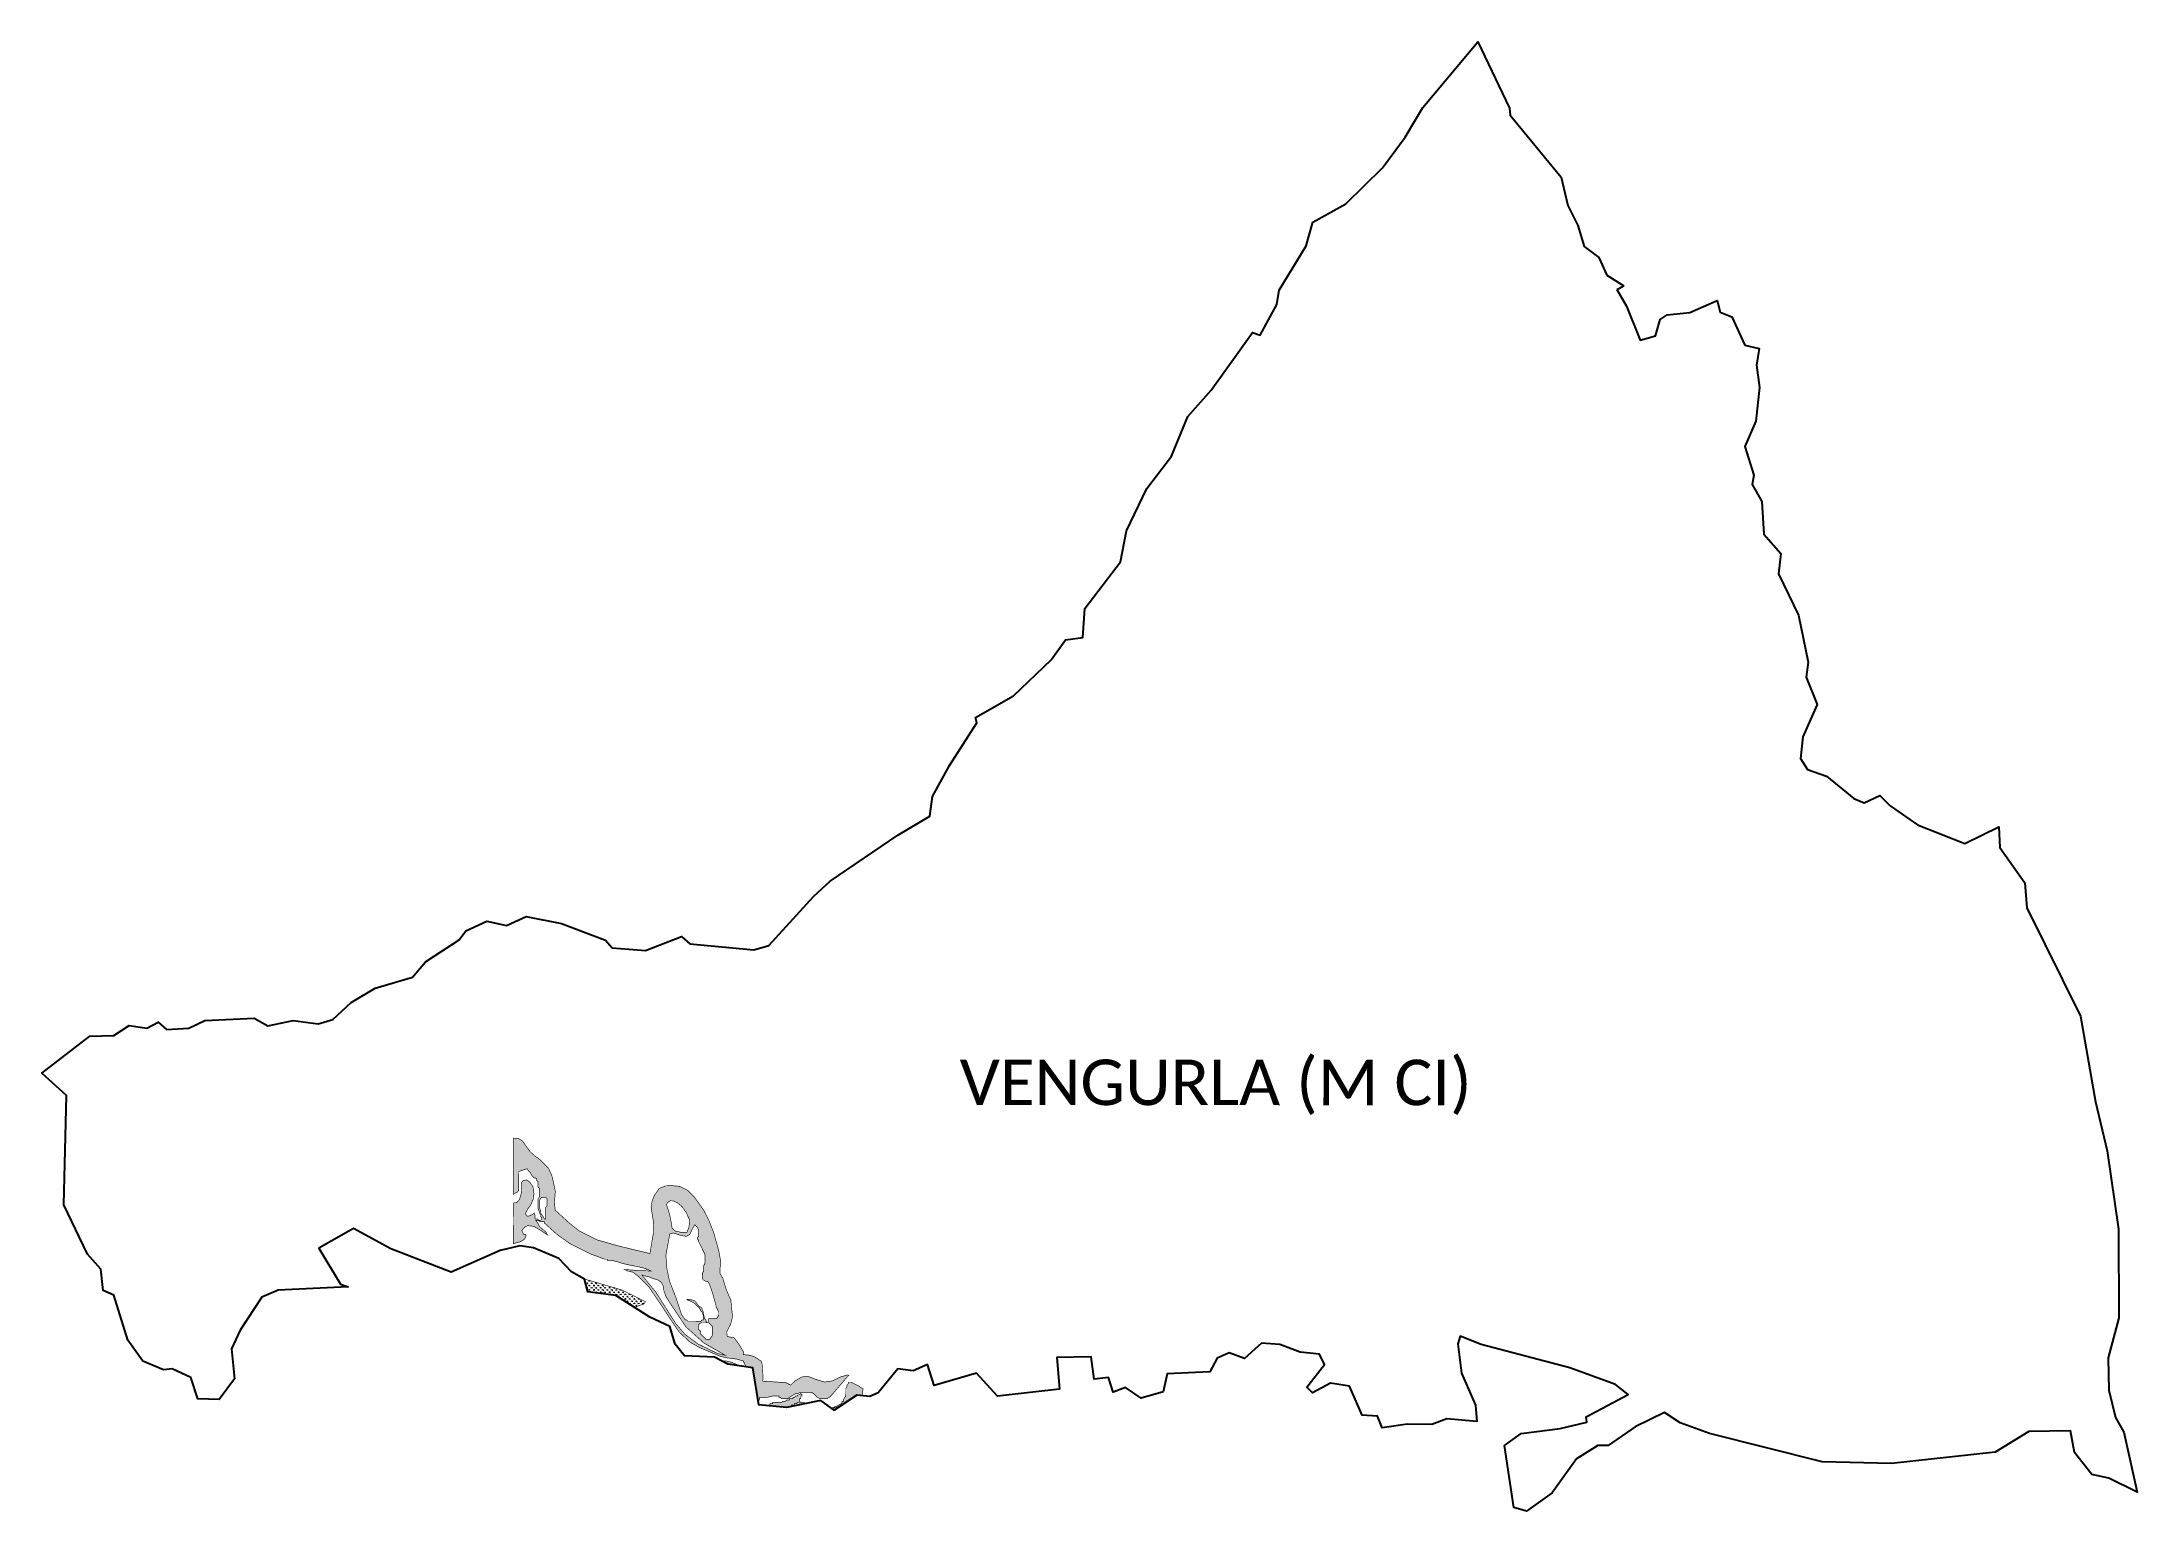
# Model space of a CAD drawing. Header units: metres. Extents: x 351288 to 357899, y 1752801 to 1757437.
import ezdxf

# ---------------------------------------------------------------- set-up
doc = ezdxf.new("R2010")
doc.units = ezdxf.units.M
doc.layers.add('MANGROOVES BUFFER ZONE', color=120, linetype='Continuous')
doc.layers.add('VILLAGE NAME', color=250, linetype='Continuous')
pattern_1 = [(90, (0, 0), (-7.07106781, 7.07106781), [1.875, -12.26713563]), (45, (0, 0), (-7.07106781, 7.07106781), [1.875, -8.125]), (135, (0, 0), (-7.07106781, -7.07106781), [1.875, -8.125])]

msp = doc.modelspace()

# ---------------------------------------------------------------- hatches: boundary and pattern name
at = {"layer": 'MANGROOVES BUFFER ZONE'}
h = msp.add_hatch(dxfattribs=at)
h.set_pattern_fill('GRASS', color=256, scale=10)
h.set_pattern_definition(pattern_1)
h.paths.add_polyline_path([(353181.2, 1753545.4), (353202.7, 1753539.9), (353215.6, 1753534.8), (353232.7, 1753529.7), (353242.6, 1753522.2), (353248.7, 1753510.6), (353250.8, 1753495.3), (353257.6, 1753476.8), (353286.1, 1753432.6), (353320.4, 1753381.8), (353377, 1753330.9), (353424.9, 1753303.5), (353444.3, 1753292.2), (353420.1, 1753298), (353358.3, 1753328), (353317.7, 1753358), (353288, 1753392.6), (353225.2, 1753491.5)], flags=16)
h.paths.add_polyline_path([(353257.2, 1753609.7), (353269.2, 1753675), (353280.1, 1753678.3), (353304.6, 1753670.6), (353321.4, 1753667.4), (353332.9, 1753674.4), (353339.9, 1753690.2), (353347.9, 1753704.2), (353352, 1753700.1), (353356, 1753696.1), (353360.1, 1753687.9), (353360, 1753667.6), (353355.9, 1753663.6), (353355.9, 1753659.5), (353359.9, 1753655.5), (353359.9, 1753651.4), (353364, 1753643.3), (353368, 1753635.2), (353380.1, 1753610.8), (353380, 1753582.4), (353375.9, 1753574.3), (353375.8, 1753558.1), (353371.7, 1753550), (353371.7, 1753533.7), (353375.7, 1753529.7), (353383.8, 1753525.6), (353387.9, 1753525.6), (353391.9, 1753521.5), (353400, 1753501.2), (353404, 1753489), (353412, 1753460.6), (353416, 1753444.3), (353420, 1753436.2), (353424, 1753428.1), (353424, 1753420), (353419.9, 1753411.9), (353415.8, 1753407.8), (353391.5, 1753407.9), (353391.5, 1753395.7), (353395.5, 1753391.7), (353399.5, 1753387.6), (353403.6, 1753383.5), (353403.5, 1753355.1), (353395.3, 1753343), (353383.2, 1753343), (353379.1, 1753347.1), (353367, 1753359.3), (353367, 1753367.4), (353363, 1753371.5), (353358.9, 1753375.6), (353359, 1753387.7), (353363.1, 1753391.8), (353371.2, 1753395.8), (353387.4, 1753395.7), (353383.4, 1753399.8), (353383.4, 1753403.9), (353379.3, 1753407.9), (353375.3, 1753424.2), (353375.4, 1753428.2), (353371.3, 1753436.4), (353371.3, 1753440.4), (353367.3, 1753444.5), (353363.2, 1753444.5), (353351.1, 1753460.8), (353347.1, 1753464.8), (353330.9, 1753469), (353322.8, 1753469), (353326.8, 1753464.9), (353330.9, 1753464.9), (353347.1, 1753456.7), (353351.1, 1753452.7), (353363.2, 1753440.5), (353367.3, 1753432.3), (353371.3, 1753428.3), (353375.3, 1753416.1), (353375.3, 1753403.9), (353371.2, 1753403.9), (353367.1, 1753399.9), (353326.6, 1753400), (353322.5, 1753404.1), (353318.5, 1753404.1), (353306.4, 1753420.4), (353287.1, 1753478.6), (353268.1, 1753526.5), (353258.8, 1753572.7)], flags=16)
h.paths.add_polyline_path([(353276.5, 1753693.4), (353274.4, 1753707.3), (353269, 1753735.8), (353258.5, 1753769.4), (353265.2, 1753776.5), (353270.7, 1753779.9), (353280.2, 1753779.6), (353293.4, 1753773.5), (353307.7, 1753761.6), (353319.9, 1753744.3), (353331.8, 1753719.8), (353329.8, 1753696.1), (353323.3, 1753680.8), (353307.4, 1753679.8), (353287, 1753684.2)], flags=16)
h.paths.add_polyline_path([(352877.5, 1753722.1), (352873.4, 1753722.1), (352869.4, 1753730.2), (352861.3, 1753742.4), (352861.4, 1753750.6), (352857.3, 1753758.7), (352857.4, 1753779), (352861.5, 1753787.1), (352865.6, 1753791.1), (352877.7, 1753791.1), (352881.8, 1753787), (352881.7, 1753762.7), (352877.6, 1753758.6)], flags=16)
h.paths.add_polyline_path([(353800.2, 1753127.3), (353859, 1753166.3), (353874.7, 1753164.6), (353876.4, 1753170.2), (353879.1, 1753186.6), (353877.5, 1753187.1), (353865.3, 1753195.3), (353857.2, 1753199.3), (353841, 1753207.5), (353832.9, 1753207.5), (353832.9, 1753203.5), (353828.8, 1753199.4), (353828.8, 1753195.4), (353824.7, 1753187.3), (353824.6, 1753162.9), (353820.6, 1753158.9), (353816.5, 1753150.8), (353816.5, 1753146.7), (353812.4, 1753146.8), (353812.4, 1753142.7), (353808.3, 1753138.7), (353792.1, 1753130.6), (353779.9, 1753126.6), (353779.9, 1753122.5), (353783.9, 1753122.5), (353788, 1753126.6), (353792.1, 1753126.5), (353800.2, 1753130.6)])
h.paths.add_polyline_path([(353531.5, 1753252.5), (353548, 1753146.9), (353552.8, 1753151.7), (353552.9, 1753159.9), (353577.2, 1753159.8), (353593.4, 1753163.8), (353613.7, 1753163.7), (353613.7, 1753159.6), (353617.8, 1753159.6), (353621.8, 1753155.6), (353642.1, 1753155.5), (353646.2, 1753159.5), (353666.5, 1753171.6), (353674.6, 1753171.6), (353678.7, 1753175.6), (353692, 1753175.6), (353715.2, 1753175.5), (353723.3, 1753171.4), (353727.3, 1753167.3), (353731.3, 1753163.3), (353735.4, 1753159.2), (353743.5, 1753155.1), (353763.8, 1753155), (353771.9, 1753159.1), (353776, 1753163.1), (353784.1, 1753171.2), (353804.5, 1753195.5), (353828.9, 1753223.8), (353834.3, 1753229.1), (353830, 1753230.5), (353807.8, 1753223.9), (353783.2, 1753211.6), (353757.3, 1753207.9), (353731.9, 1753215.6), (353707.8, 1753224.9), (353686.9, 1753224.3), (353664.4, 1753211.5), (353650.7, 1753198.2), (353634.2, 1753206.6), (353607.9, 1753207.7), (353562.6, 1753210.7), (353563.6, 1753224.8), (353560.7, 1753262.6), (353558.1, 1753273.5), (353538.3, 1753286.7), (353523.1, 1753292.3), (353501.1, 1753294.5), (353501.2, 1753304.5), (353486.9, 1753327.7), (353472.5, 1753347.2), (353450.5, 1753351.7), (353449.3, 1753360.1), (353449.1, 1753367.1), (353461.1, 1753390), (353467.2, 1753412.8), (353462, 1753465.8), (353446.7, 1753501.4), (353436.6, 1753534.9), (353428, 1753550.2), (353427.4, 1753559.8), (353429.6, 1753589.5), (353424, 1753621.6), (353407.8, 1753679.3), (353393.1, 1753716.9), (353376.2, 1753750.1), (353347.2, 1753791.1), (353325.3, 1753813.1), (353300.1, 1753825.4), (353276.5, 1753827.6), (353255.9, 1753827), (353235.9, 1753818.7), (353221, 1753797.7), (353214, 1753781.5), (353210.3, 1753760.3), (353213.4, 1753738.6), (353217.1, 1753715.9), (353218.9, 1753685.7), (353211.8, 1753646.2), (353206.9, 1753613.8), (353197.6, 1753615.5), (353174.9, 1753620.9), (353104.3, 1753638.1), (353039.5, 1753656.6), (352982.8, 1753685.2), (352951.4, 1753710.2), (352907.3, 1753750.7), (352905.4, 1753776.8), (352908.1, 1753809.8), (352897.5, 1753858.1), (352886.6, 1753882.5), (352859.2, 1753910.1), (352844.3, 1753920.6), (352828.1, 1753935.2), (352804.3, 1753968.7), (352791.7, 1753976.3), (352777, 1753977.6), (352776.4, 1753799.5), (352780.4, 1753803.6), (352788.6, 1753807.6), (352792.6, 1753811.7), (352792.9, 1753872.5), (352817.2, 1753880.5), (352821.3, 1753880.5), (352821.3, 1753876.5), (352829.3, 1753868.3), (352833.4, 1753860.2), (352841.5, 1753852.1), (352845.5, 1753852), (352849.6, 1753848), (352849.5, 1753843.9), (352853.6, 1753839.8), (352853.5, 1753823.6), (352857.6, 1753819.5), (352857.5, 1753791.1), (352853.4, 1753787.1), (352853.3, 1753754.6), (352857.3, 1753746.5), (352861.3, 1753734.3), (352861.3, 1753730.3), (352865.3, 1753726.2), (352865.3, 1753722.1), (352861.3, 1753718.1), (352857.2, 1753718.1), (352853.2, 1753722.2), (352844.6, 1753722.2), (352843.7, 1753726.5), (352843.7, 1753735), (352841.7, 1753741.1), (352834.3, 1753736), (352822.1, 1753730.9), (352816.3, 1753732.9), (352814.3, 1753741.1), (352820.7, 1753753.6), (352830.2, 1753766.1), (352838.3, 1753785.1), (352840.7, 1753802.3), (352837.6, 1753824), (352828.5, 1753837.5), (352818, 1753846), (352805.5, 1753843.3), (352801.7, 1753837.5), (352801.7, 1753827), (352801.1, 1753805.4), (352794.6, 1753783), (352787.2, 1753775.3), (352776.3, 1753772.9), (352775.8, 1753644.2), (352798.8, 1753651.1), (352811.2, 1753659), (352815.9, 1753670.2), (352812.4, 1753673.7), (352808.4, 1753673.7), (352804.3, 1753681.8), (352802.3, 1753685.9), (352812.2, 1753697.3), (352821, 1753701.3), (352840, 1753699.3), (352859.3, 1753688.1), (352883.4, 1753672.2), (352878.6, 1753680.7), (352857.3, 1753699.6), (352854.2, 1753706.5), (352846.4, 1753718.2), (352853.1, 1753718.1), (352861.2, 1753714.1), (352873.4, 1753714), (352873.4, 1753709.9), (352913.8, 1753673.3), (352954.3, 1753644.8), (353019.1, 1753612.1), (353063.6, 1753595.7), (353071.7, 1753595.7), (353071.7, 1753591.6), (353088, 1753591.5), (353104.2, 1753587.4), (353116.3, 1753583.3), (353132.5, 1753579.2), (353173.1, 1753570.9), (353189.3, 1753566.8), (353193.3, 1753566.8), (353197.4, 1753562.7), (353201.4, 1753562.7), (353209.5, 1753558.6), (353177.3, 1753559.2), (353126.8, 1753563.1), (353136.3, 1753558.4), (353152.5, 1753554.7), (353171.1, 1753540.6), (353203.1, 1753508.1), (353240.7, 1753452.9), (353282.9, 1753388.7), (353299, 1753365.6), (353332.6, 1753334), (353362.6, 1753317), (353427, 1753289.7), (353449, 1753284.3), (353480.2, 1753280.3), (353501, 1753274.4), (353507.5, 1753260.9), (353507.6, 1753256)])
h.paths.add_polyline_path([(353669.3, 1753134), (353674.6, 1753135.1), (353670.4, 1753135.1)])
h.paths.add_polyline_path([(353452.5, 1753264), (353489.8, 1753258.6), (353487.1, 1753260.6), (353464.3, 1753270.3), (353445.8, 1753274.6), (353434.9, 1753273.6)])
h.paths.add_polyline_path([(353792, 1753121.9), (353793, 1753122.5), (353792, 1753122.5)])
h.paths.add_polyline_path([(353684.6, 1753137.1), (353698.1, 1753139.8), (353694.8, 1753143.1), (353682.6, 1753143.2), (353678.6, 1753147.2), (353678.6, 1753155.3), (353682.6, 1753155.3), (353682.7, 1753163.4), (353686.7, 1753163.4), (353686.7, 1753167.5), (353682.7, 1753171.6), (353678.6, 1753167.5), (353674.6, 1753167.5), (353670.5, 1753163.5), (353666.4, 1753163.5), (353662.4, 1753159.5), (353658.3, 1753159.5), (353658.3, 1753155.4), (353646.1, 1753155.5), (353646.1, 1753151.4), (353638, 1753151.4), (353633.9, 1753147.4), (353625.8, 1753147.4), (353621.8, 1753143.4), (353593.4, 1753143.5), (353593.4, 1753139.4), (353585.2, 1753139.5), (353585.2, 1753135.4), (353573.1, 1753135.4), (353573.1, 1753134.1), (353637.4, 1753127.6), (353657.6, 1753131.7), (353654.2, 1753135.2), (353662.3, 1753135.1), (353662.3, 1753139.2), (353670.4, 1753139.2), (353670.4, 1753143.2), (353678.5, 1753143.2), (353678.5, 1753139.1), (353682.6, 1753139.1)])
h.paths.add_polyline_path([(353764.6, 1753135.6), (353767.7, 1753133.3), (353767.8, 1753134.7), (353771.8, 1753138.8), (353767.8, 1753138.8)])
h = msp.add_hatch(dxfattribs=at)
h.set_pattern_fill('GRASS', color=256, scale=10)
h.set_pattern_definition(pattern_1)
h.paths.add_polyline_path([(353099.1, 1753480.7), (353156.1, 1753444.4), (353159.1, 1753444.5), (353186.7, 1753453.9), (353192.7, 1753461), (353119.9, 1753497.8), (353000, 1753532.9), (353000.3, 1753532.8), (353010.7, 1753492.3), (353032, 1753489.5), (353046.2, 1753488.6), (353059.6, 1753490.2), (353062.7, 1753485.5)])

# ---------------------------------------------------------------- linework, layer by layer
at = {"color": 3}
for points in [[(356257.5, 1756655.8), (356287.8, 1756603.4), (356331.4, 1756496.1), (356378.9, 1756509.6), (356393.7, 1756560.6), (356415.7, 1756575.5), (356487.8, 1756583), (356574.1, 1756621.3), (356583.7, 1756584.2), (356620, 1756569.7), (356660.8, 1756479.5), (356706.4, 1756469), (356697.7, 1756417.3), (356707, 1756345.9), (356696.1, 1756240.1), (356661.5, 1756160.1), (356689.6, 1756070.2), (356683.9, 1756040.2), (356715.2, 1755986.4), (356720.8, 1755883.6), (356775, 1755822.6), (356767.7, 1755758.9), (356830.9, 1755628.2), (356861.3, 1755479.7), (356854.7, 1755432.5), (356889.2, 1755345.6), (356844, 1755243.6), (356837, 1755175.7), (356858.6, 1755140.4), (356918.6, 1755120.2), (357004.7, 1755049.4), (357037.9, 1755035.4), (357086.9, 1755059), (357120, 1755026), (357205.6, 1754966.8), (357355.9, 1754907.8), (357462.2, 1754959.6), (357466.2, 1754894.6), (357544.9, 1754783), (357550.6, 1754704.7), (357719.9, 1754363), (357768.1, 1754092.6), (357804.3, 1753937.2), (357839.9, 1753690.3), (357841.6, 1753410.8), (357808.1, 1753284.4), (357809.4, 1753181.8), (357831.1, 1753095.7), (357857.1, 1753049.4), (357898.9, 1752860.4), (357809.4, 1752905), (357755.9, 1752916.3), (357701.6, 1752985.4), (357688.3, 1753053.5), (357556.9, 1753051.7), (357451.2, 1752987.1), (357123.9, 1752950.3), (356905, 1752956.6), (356549.7, 1753045.2), (356457.7, 1753078.7), (356407.3, 1753111.9), (356314.9, 1753066.8), (356230.1, 1753008.1), (356197.8, 1753008), (356130.1, 1752965.9), (356053.5, 1752857.8), (355972, 1752800.6), (355932.5, 1752812.2), (355903.1, 1753007.6), (355955.2, 1753045.2), (356078.9, 1753061.1), (356162.3, 1753081.7), (356160.1, 1753097.8), (356292.8, 1753168.3), (356252.9, 1753200.6), (356109.4, 1753252.9), (355828.8, 1753326.5), (355762.7, 1753352.2), (355755.7, 1753328.2), (355767.6, 1753235.8), (355811.2, 1753134.9), (355815.3, 1753083.6), (355721.2, 1753091.6), (355673.8, 1753074), (355597.3, 1753075.3), (355516.7, 1753063.6), (355502.2, 1753099.9), (355454.1, 1753103.3), (355413.6, 1753194.6), (355353.8, 1753204.6), (355297.2, 1753174.2), (355279.4, 1753191.4), (355335.4, 1753263.5), (355319.5, 1753295.6), (355258.3, 1753302.1), (355194.5, 1753326.2), (355135.9, 1753330.7), (355082.9, 1753282.7), (355034.3, 1753300.4), (354996, 1753283), (354973.1, 1753240.6), (354838.7, 1753233.3), (354825.6, 1753177.3), (354756.2, 1753157.3), (354706.9, 1753191.1), (354668.1, 1753176.2), (354653.3, 1753222.3), (354608.2, 1753217.1), (354599.1, 1753287.9), (354490.6, 1753285.2), (354498.5, 1753185.1), (354302.8, 1753162.8), (354237.3, 1753236.3), (354103.3, 1753196.5), (354082.3, 1753262.8), (354037.3, 1753243.5), (353989.2, 1753249.1), (353927, 1753173.5), (353900, 1753161.8), (353859, 1753166.3), (353787.7, 1753119), (353745.6, 1753149.3), (353637.4, 1753127.6), (353549.7, 1753136.4), (353531.5, 1753252.5), (353452.5, 1753264), (353410.8, 1753286.8), (353315.9, 1753291.1), (353286.5, 1753327.9), (353269, 1753383.2), (353206.2, 1753412.5), (353099.1, 1753480.7), (353010.7, 1753492.3), (353000.3, 1753532.8), (352959.3, 1753555.7), (352919.6, 1753598.1), (352838.7, 1753631.6), (352795.9, 1753637.7), (352734.4, 1753622.9), (352579.7, 1753554.9), (352388.6, 1753627.9), (352271.2, 1753692.1), (352161.5, 1753630), (352229.8, 1753516.9), (352254.5, 1753508.8), (352033.6, 1753498.1), (351981.5, 1753476.1), (351913.2, 1753371.6), (351886, 1753312.8), (351896.1, 1753217.5), (351847.5, 1753152.4), (351779.8, 1753154.9), (351757.7, 1753222.4), (351698.9, 1753249.5), (351671.3, 1753246.1), (351606.3, 1753273.3), (351559.6, 1753340.5), (351515.1, 1753481.8), (351481.1, 1753496.8), (351474.4, 1753564.5), (351432.3, 1753611), (351357.1, 1753767.3), (351366.2, 1754112.2), (351288.1, 1754182.3), (351439.2, 1754299.2), (351515.5, 1754301.4), (351563.8, 1754332.7), (351618.8, 1754324.2), (351654.6, 1754343.6), (351681.3, 1754320.2), (351751.2, 1754324.4), (351802.4, 1754348.9), (351957.3, 1754356.5), (352001.4, 1754331.6), (352081.3, 1754348.8), (352159.5, 1754338.3), (352206.5, 1754351.6), (352264.4, 1754406.1), (352339.9, 1754450.9), (352457.8, 1754485.9), (352498.3, 1754533.5), (352604.8, 1754603.5), (352626.1, 1754631.4), (352691.6, 1754662.2), (352753.5, 1754649), (352816.4, 1754677.4), (352927.7, 1754655.1), (353066.2, 1754602.5), (353087.5, 1754578), (353192.5, 1754570.2), (353305.7, 1754613.7), (353332.5, 1754591.2), (353534.7, 1754572.2), (353581.3, 1754585), (353723.6, 1754741.1), (353775.6, 1754788.3), (353989.2, 1754933.3), (354089.8, 1754994.1), (354097.9, 1755055.9), (354151.9, 1755153.9), (354238, 1755288.2), (354234.1, 1755305.1), (354353.5, 1755373.6), (354473, 1755487.1), (354517.4, 1755550.3), (354572.7, 1755557.7), (354578.4, 1755648.8), (354690.8, 1755796.5), (354710.1, 1755894.2), (354774, 1756027.4), (354852.5, 1756129.5), (354903.6, 1756254.7), (354977.1, 1756338.1), (355107.7, 1756520.3), (355132.1, 1756512.1), (355185.1, 1756608.2), (355191.7, 1756654), (355276.7, 1756793.2), (355298.3, 1756868.1), (355402.8, 1756925.9), (355517.9, 1757040.1), (355589.3, 1757136.9), (355645, 1757229.6), (355818.5, 1757437.1), (355919.1, 1757228.4), (355921, 1757206.3), (356081.3, 1757010.4), (356102.5, 1756920.6), (356134.1, 1756857.5), (356154.1, 1756791.6), (356200.4, 1756756.2), (356226.3, 1756701.2), (356279, 1756666.9)], [(356257.5, 1756655.8), (356279, 1756666.9)]]:
    msp.add_lwpolyline(points, dxfattribs=at)
at = {"layer": 'MANGROOVES BUFFER ZONE', "const_width": 2}
for points in [[(353548, 1753146.9), (353552.8, 1753151.7), (353552.9, 1753159.9), (353577.2, 1753159.8), (353593.4, 1753163.8), (353613.7, 1753163.7), (353613.7, 1753159.6), (353617.8, 1753159.6), (353621.8, 1753155.6), (353642.1, 1753155.5), (353646.2, 1753159.5), (353666.5, 1753171.6), (353674.6, 1753171.6), (353678.7, 1753175.6), (353692, 1753175.6), (353715.2, 1753175.5), (353723.3, 1753171.4), (353727.3, 1753167.3), (353731.3, 1753163.3), (353735.4, 1753159.2), (353743.5, 1753155.1), (353763.8, 1753155), (353771.9, 1753159.1), (353776, 1753163.1), (353784.1, 1753171.2), (353804.5, 1753195.5), (353828.9, 1753223.8), (353834.3, 1753229.1), (353830, 1753230.5), (353807.8, 1753223.9), (353783.2, 1753211.6), (353757.3, 1753207.9), (353731.9, 1753215.6), (353707.8, 1753224.9), (353686.9, 1753224.3), (353664.4, 1753211.5), (353650.7, 1753198.2), (353634.2, 1753206.6), (353607.9, 1753207.7), (353562.6, 1753210.7), (353563.6, 1753224.8), (353560.7, 1753262.6), (353558.1, 1753273.5), (353538.3, 1753286.7), (353523.1, 1753292.3), (353501.1, 1753294.5), (353501.2, 1753304.5), (353486.9, 1753327.7), (353472.5, 1753347.2), (353450.5, 1753351.7), (353449.3, 1753360.1), (353449.1, 1753367.1), (353461.1, 1753390), (353467.2, 1753412.8), (353462, 1753465.8), (353446.7, 1753501.4), (353436.6, 1753534.9), (353428, 1753550.2), (353427.4, 1753559.8), (353429.6, 1753589.5), (353424, 1753621.6), (353407.8, 1753679.3), (353393.1, 1753716.9), (353376.2, 1753750.1), (353347.2, 1753791.1), (353325.3, 1753813.1), (353300.1, 1753825.4), (353276.5, 1753827.6), (353255.9, 1753827), (353235.9, 1753818.7), (353221, 1753797.7), (353214, 1753781.5), (353210.3, 1753760.3), (353213.4, 1753738.6), (353217.1, 1753715.9), (353218.9, 1753685.7), (353211.8, 1753646.2), (353206.9, 1753613.8), (353197.6, 1753615.5), (353174.9, 1753620.9), (353104.3, 1753638.1), (353039.5, 1753656.6), (352982.8, 1753685.2), (352951.4, 1753710.2), (352907.3, 1753750.7), (352905.4, 1753776.8), (352908.1, 1753809.8), (352897.5, 1753858.1), (352886.6, 1753882.5), (352859.2, 1753910.1), (352844.3, 1753920.6), (352828.1, 1753935.2), (352804.3, 1753968.7), (352791.7, 1753976.3), (352777, 1753977.6), (352776.4, 1753799.5), (352780.4, 1753803.6), (352788.6, 1753807.6), (352792.6, 1753811.7), (352792.9, 1753872.5), (352817.2, 1753880.5), (352821.3, 1753880.5), (352821.3, 1753876.5), (352829.3, 1753868.3), (352833.4, 1753860.2), (352841.5, 1753852.1), (352845.5, 1753852), (352849.6, 1753848), (352849.5, 1753843.9), (352853.6, 1753839.8), (352853.5, 1753823.6), (352857.6, 1753819.5), (352857.5, 1753791.1), (352853.4, 1753787.1), (352853.3, 1753754.6), (352857.3, 1753746.5), (352861.3, 1753734.3), (352861.3, 1753730.3), (352865.3, 1753726.2), (352865.3, 1753722.1), (352861.3, 1753718.1), (352857.2, 1753718.1), (352853.2, 1753722.2), (352844.6, 1753722.2), (352843.7, 1753726.5), (352843.7, 1753735), (352841.7, 1753741.1), (352834.3, 1753736), (352822.1, 1753730.9), (352816.3, 1753732.9), (352814.3, 1753741.1), (352820.7, 1753753.6), (352830.2, 1753766.1), (352838.3, 1753785.1), (352840.7, 1753802.3), (352837.6, 1753824), (352828.5, 1753837.5), (352818, 1753846), (352805.5, 1753843.3), (352801.7, 1753837.5), (352801.7, 1753827), (352801.1, 1753805.4), (352794.6, 1753783), (352787.2, 1753775.3), (352776.3, 1753772.9), (352775.8, 1753644.2), (352798.8, 1753651.1), (352811.2, 1753659), (352815.9, 1753670.2), (352812.4, 1753673.7), (352808.4, 1753673.7), (352804.3, 1753681.8), (352802.3, 1753685.9), (352812.2, 1753697.3), (352821, 1753701.3), (352840, 1753699.3), (352859.3, 1753688.1), (352883.4, 1753672.2), (352878.6, 1753680.7), (352857.3, 1753699.6), (352854.2, 1753706.5), (352846.4, 1753718.2), (352853.1, 1753718.1), (352861.2, 1753714.1), (352873.4, 1753714), (352873.4, 1753709.9), (352913.8, 1753673.3), (352954.3, 1753644.8), (353019.1, 1753612.1), (353063.6, 1753595.7), (353071.7, 1753595.7), (353071.7, 1753591.6), (353088, 1753591.5), (353104.2, 1753587.4), (353116.3, 1753583.3), (353132.5, 1753579.2), (353173.1, 1753570.9), (353189.3, 1753566.8), (353193.3, 1753566.8), (353197.4, 1753562.7), (353201.4, 1753562.7), (353209.5, 1753558.6), (353177.3, 1753559.2), (353126.8, 1753563.1), (353136.3, 1753558.4), (353152.5, 1753554.7), (353171.1, 1753540.6), (353203.1, 1753508.1), (353240.7, 1753452.9), (353282.9, 1753388.7), (353299, 1753365.6), (353332.6, 1753334), (353362.6, 1753317), (353427, 1753289.7), (353449, 1753284.3), (353480.2, 1753280.3), (353501, 1753274.4), (353507.5, 1753260.9), (353507.6, 1753256)], [(353156.1, 1753444.4), (353159.1, 1753444.5), (353186.7, 1753453.9), (353192.7, 1753461), (353119.9, 1753497.8), (353000, 1753532.9)], [(353032, 1753489.5), (353046.2, 1753488.6), (353059.6, 1753490.2), (353062.7, 1753485.5)], [(353489.8, 1753258.6), (353487.1, 1753260.6), (353464.3, 1753270.3), (353445.8, 1753274.6), (353434.9, 1753273.6)], [(353874.7, 1753164.6), (353876.4, 1753170.2), (353879.1, 1753186.6), (353877.5, 1753187.1), (353865.3, 1753195.3), (353857.2, 1753199.3), (353841, 1753207.5), (353832.9, 1753207.5), (353832.9, 1753203.5), (353828.8, 1753199.4), (353828.8, 1753195.4), (353824.7, 1753187.3), (353824.6, 1753162.9), (353820.6, 1753158.9), (353816.5, 1753150.8), (353816.5, 1753146.7), (353812.4, 1753146.8), (353812.4, 1753142.7), (353808.3, 1753138.7), (353792.1, 1753130.6), (353779.9, 1753126.6), (353779.9, 1753124.6)], [(353698.1, 1753139.8), (353694.8, 1753143.1), (353682.6, 1753143.2), (353678.6, 1753147.2), (353678.6, 1753155.3), (353682.6, 1753155.3), (353682.7, 1753163.4), (353686.7, 1753163.4), (353686.7, 1753167.5), (353682.7, 1753171.6), (353678.6, 1753167.5), (353674.6, 1753167.5), (353670.5, 1753163.5), (353666.4, 1753163.5), (353662.4, 1753159.5), (353658.3, 1753159.5), (353658.3, 1753155.4), (353646.1, 1753155.5), (353646.1, 1753151.4), (353638, 1753151.4), (353633.9, 1753147.4), (353625.8, 1753147.4), (353621.8, 1753143.4), (353593.4, 1753143.5), (353593.4, 1753139.4), (353585.2, 1753139.5), (353585.2, 1753135.4), (353573.1, 1753135.4), (353573.1, 1753134.1)], [(353657.6, 1753131.7), (353654.2, 1753135.2), (353662.3, 1753135.1), (353662.3, 1753139.2), (353670.4, 1753139.2), (353670.4, 1753143.2), (353678.5, 1753143.2), (353678.5, 1753139.1), (353682.6, 1753139.1), (353684.6, 1753137.1)], [(353674.6, 1753135.1), (353670.4, 1753135.1), (353669.3, 1753134)], [(353782.8, 1753122.5), (353783.9, 1753122.5), (353788, 1753126.6), (353792.1, 1753126.5), (353800.2, 1753130.6), (353800.2, 1753127.3)], [(353793, 1753122.5), (353792, 1753122.5), (353792, 1753121.9)]]:
    msp.add_lwpolyline(points, dxfattribs=at)
for points in [[(352877.5, 1753722.1), (352873.4, 1753722.1), (352869.4, 1753730.2), (352861.3, 1753742.4), (352861.4, 1753750.6), (352857.3, 1753758.7), (352857.4, 1753779), (352861.5, 1753787.1), (352865.6, 1753791.1), (352877.7, 1753791.1), (352881.8, 1753787), (352881.7, 1753762.7), (352877.6, 1753758.6), (352877.5, 1753722.1)], [(353276.5, 1753693.4), (353274.4, 1753707.3), (353269, 1753735.8), (353258.5, 1753769.4), (353265.2, 1753776.5), (353270.7, 1753779.9), (353280.2, 1753779.6), (353293.4, 1753773.5), (353307.7, 1753761.6), (353319.9, 1753744.3), (353331.8, 1753719.8), (353329.8, 1753696.1), (353323.3, 1753680.8), (353307.4, 1753679.8), (353287, 1753684.2), (353276.5, 1753693.4)], [(353257.2, 1753609.7), (353269.2, 1753675), (353280.1, 1753678.3), (353304.6, 1753670.6), (353321.4, 1753667.4), (353332.9, 1753674.4), (353339.9, 1753690.2), (353347.9, 1753704.2), (353352, 1753700.1), (353356, 1753696.1), (353360.1, 1753687.9), (353360, 1753667.6), (353355.9, 1753663.6), (353355.9, 1753659.5), (353359.9, 1753655.5), (353359.9, 1753651.4), (353364, 1753643.3), (353368, 1753635.2), (353380.1, 1753610.8), (353380, 1753582.4), (353375.9, 1753574.3), (353375.8, 1753558.1), (353371.7, 1753550), (353371.7, 1753533.7), (353375.7, 1753529.7), (353383.8, 1753525.6), (353387.9, 1753525.6), (353391.9, 1753521.5), (353400, 1753501.2), (353404, 1753489), (353412, 1753460.6), (353416, 1753444.3), (353420, 1753436.2), (353424, 1753428.1), (353424, 1753420), (353419.9, 1753411.9), (353415.8, 1753407.8), (353391.5, 1753407.9), (353391.5, 1753395.7), (353395.5, 1753391.7), (353399.5, 1753387.6), (353403.6, 1753383.5), (353403.5, 1753355.1), (353395.3, 1753343), (353383.2, 1753343), (353379.1, 1753347.1), (353367, 1753359.3), (353367, 1753367.4), (353363, 1753371.5), (353358.9, 1753375.6), (353359, 1753387.7), (353363.1, 1753391.8), (353371.2, 1753395.8), (353387.4, 1753395.7), (353383.4, 1753399.8), (353383.4, 1753403.9), (353379.3, 1753407.9), (353375.3, 1753424.2), (353375.4, 1753428.2), (353371.3, 1753436.4), (353371.3, 1753440.4), (353367.3, 1753444.5), (353363.2, 1753444.5), (353351.1, 1753460.8), (353347.1, 1753464.8), (353330.9, 1753469), (353322.8, 1753469), (353326.8, 1753464.9), (353330.9, 1753464.9), (353347.1, 1753456.7), (353351.1, 1753452.7), (353363.2, 1753440.5), (353367.3, 1753432.3), (353371.3, 1753428.3), (353375.3, 1753416.1), (353375.3, 1753403.9), (353371.2, 1753403.9), (353367.1, 1753399.9), (353326.6, 1753400), (353322.5, 1753404.1), (353318.5, 1753404.1), (353306.4, 1753420.4), (353287.1, 1753478.6), (353268.1, 1753526.5), (353258.8, 1753572.7), (353257.2, 1753609.7)], [(353181.2, 1753545.4), (353202.7, 1753539.9), (353215.6, 1753534.8), (353232.7, 1753529.7), (353242.6, 1753522.2), (353248.7, 1753510.6), (353250.8, 1753495.3), (353257.6, 1753476.8), (353286.1, 1753432.6), (353320.4, 1753381.8), (353377, 1753330.9), (353424.9, 1753303.5), (353444.3, 1753292.2), (353420.1, 1753298), (353358.3, 1753328), (353317.7, 1753358), (353288, 1753392.6), (353225.2, 1753491.5), (353181.2, 1753545.4)]]:
    msp.add_lwpolyline(points, close=True, dxfattribs=at)

# ---------------------------------------------------------------- texts
at = {"layer": 'VILLAGE NAME', "insert": (354183.7, 1754225.7), "char_height": 143.7, "attachment_point": 1, "rotation": 359.9793}
msp.add_mtext_dynamic_manual_height_columns('{\\fCalibri|b0|i0|c0|p34;VENGURLA (M CI)}', width=1886.982, gutter_width=718.5, heights=[0], dxfattribs=at)

doc.saveas('drawing.dxf')
